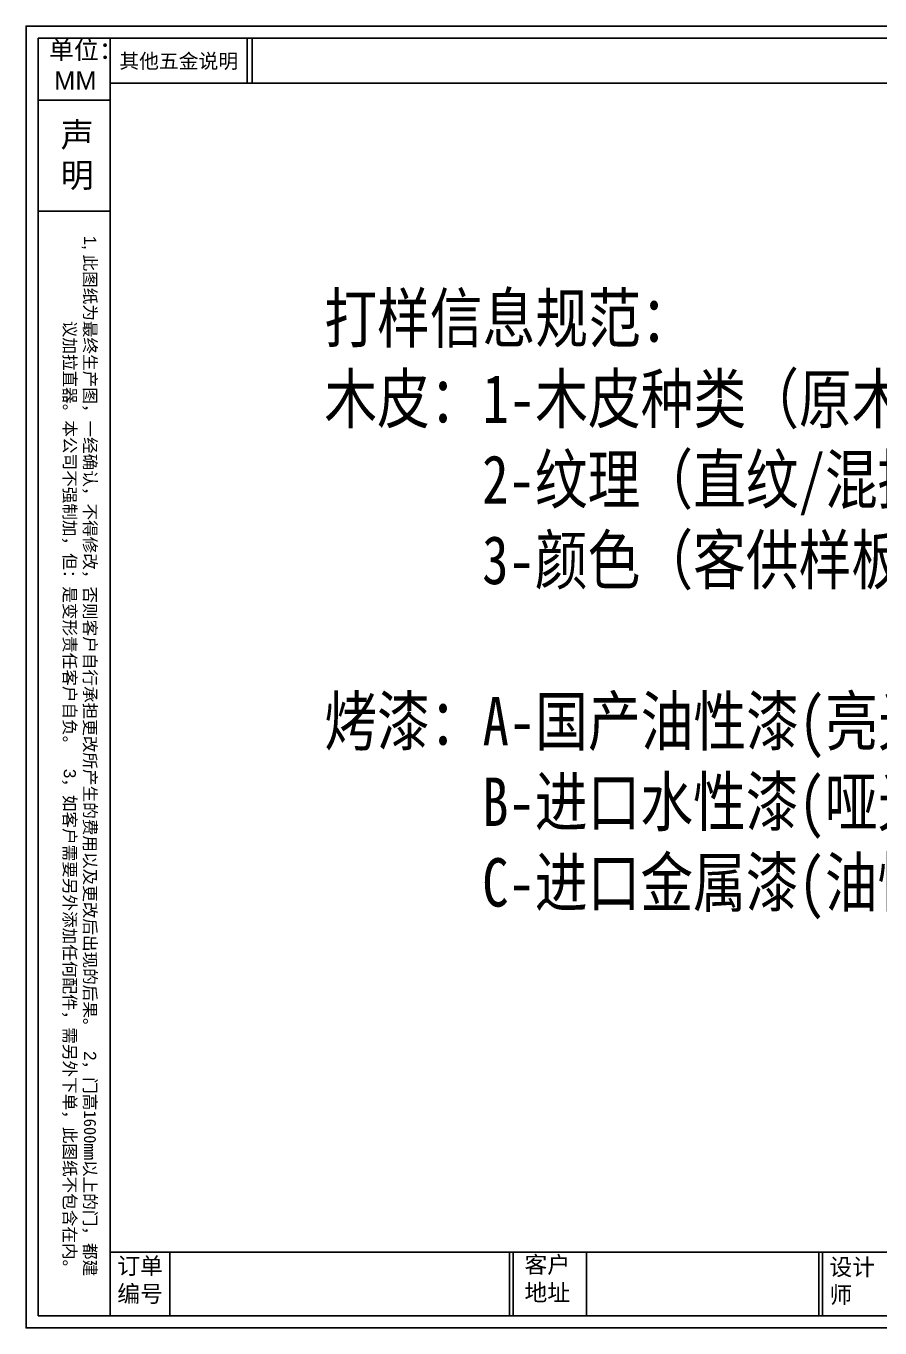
# Model space of a CAD drawing. Header units: millimetres. Extents: x -216611 to 71527, y -70596 to -44669.
# Drawn here: x 61895 to 66387, y -52389 to -45541 of the extents above; entities that cross this region are included whole.
import ezdxf

# ---------------------------------------------------------------- set-up
doc = ezdxf.new("R2010")
doc.units = ezdxf.units.MM
doc.layers.add('0 @ 1', color=7, linetype='Continuous')
doc.styles.add('_SIMPLEX', font='', dxfattribs={"width": 0.8})
doc.styles.get("Standard").update_dxf_attribs({"font": 'arial.ttf'})
doc.styles.add('宋体', font='')
doc.styles.get('_SIMPLEX').set_extended_font_data('SimSun')
doc.styles.get('宋体').set_extended_font_data('SimSun')

# ---------------------------------------------------------------- blocks, each defined once
blk = doc.blocks.new('A$C398a0407')
for p, q in [((443.2, 6784), (443.2, 64)), ((1163.2, 6546.9), (1163.2, 6784)), ((1189.6, 6546.9), (1189.6, 6784)), ((443.2, 6546.9), (8134, 6546.9)), ((443.2, 399), (9568, 399)), ((756.5, 399), (756.5, 64)), ((2542.3, 399), (2542.3, 64)), ((2562.3, 399), (2562.3, 64)), ((2948.7, 399), (2948.7, 64)), ((4169.9, 399), (4169.9, 64)), ((4189.9, 399), (4189.9, 64))]:
    blk.add_line(p, q)
at = {"color": 8}
for p, q in [((64, 6457.7), (443.2, 6457.7)), ((64, 5874.2), (443.2, 5874.2))]:
    blk.add_line(p, q, dxfattribs=at)
for points in [[(9632, 0), (0, 0), (0, 6848), (9632, 6848)], [(9568, 64), (64, 64), (64, 6784), (9568, 6784)]]:
    blk.add_lwpolyline(points, close=True)
at = {"color": 8, "insert": (368.9, 272.3), "char_height": 64, "width": 5497.15, "attachment_point": 3, "rotation": 270}
blk.add_mtext('1, {\\fSimSun|b0|i0|c134|p2;此图纸为最终生产图，一经确认，不得修改，否则客户自行承担更改所产生的费用以及更改后出现的后果。  }2{\\fSimSun|b0|i0|c134|p2;，门高1600mm以上的门，都建议加拉直器。本公司不强制加，但：是变形责任客户自负。  }3{\\fSimSun|b0|i0|c134|p2;，如客户需要另外添加任何配件，需另外下单，此图纸不包含在内。}', dxfattribs=at)
at = {"color": 8, "char_height": 88, "attachment_point": 1, "style": '宋体'}
for s, insert in [('订单\\P编号', (479.9, 370.6)), ('客户\\P地址', (2621.8, 377)), ('设计\\P师', (4225.5, 364.6))]:
    blk.add_mtext_dynamic_manual_height_columns(s, width=596.489, gutter_width=12.5, heights=[0], dxfattribs=dict(at, insert=insert))
at = {"layer": '0 @ 1', "color": 8, "attachment_point": 1}
for s, insert, char_height, width in [('\\pi13.703;单位：\\P\\pi40.286;MM', (107.3, 6770.1), 96, 391.163), ('{\\fSimSun|b0|i0|c134|p2;其他五金说明}', (490.9, 6701.9), 76.325, 737.994), ('声明', (182.3, 6340), 127.53, 194.038)]:
    blk.add_mtext(s, dxfattribs=dict(at, insert=insert, char_height=char_height, width=width))

msp = doc.modelspace()

# ---------------------------------------------------------------- block references
msp.add_blockref('A$C398a0407', (61895, -52389.4))

# ---------------------------------------------------------------- texts
at = {"color": 6, "insert": (63463.9, -46950.9), "char_height": 254.31, "attachment_point": 1, "style": '_SIMPLEX'}
msp.add_mtext_dynamic_manual_height_columns('打样信息规范：\\P木皮：1-木皮种类（原木皮/染色木皮）\\P      2-纹理（直纹/混拼/山纹混拼）\\P      3-颜色（客供样板对色/实色颜色编号）\\P\\P烤漆：A-国产油性漆(亮光/哑光)\\P      B-进口水性漆(哑光)\\P      C-进口金属漆(油性)\\P      ', width=7647.175, gutter_width=0.0639, heights=[0], dxfattribs=at)

doc.saveas('drawing.dxf')
